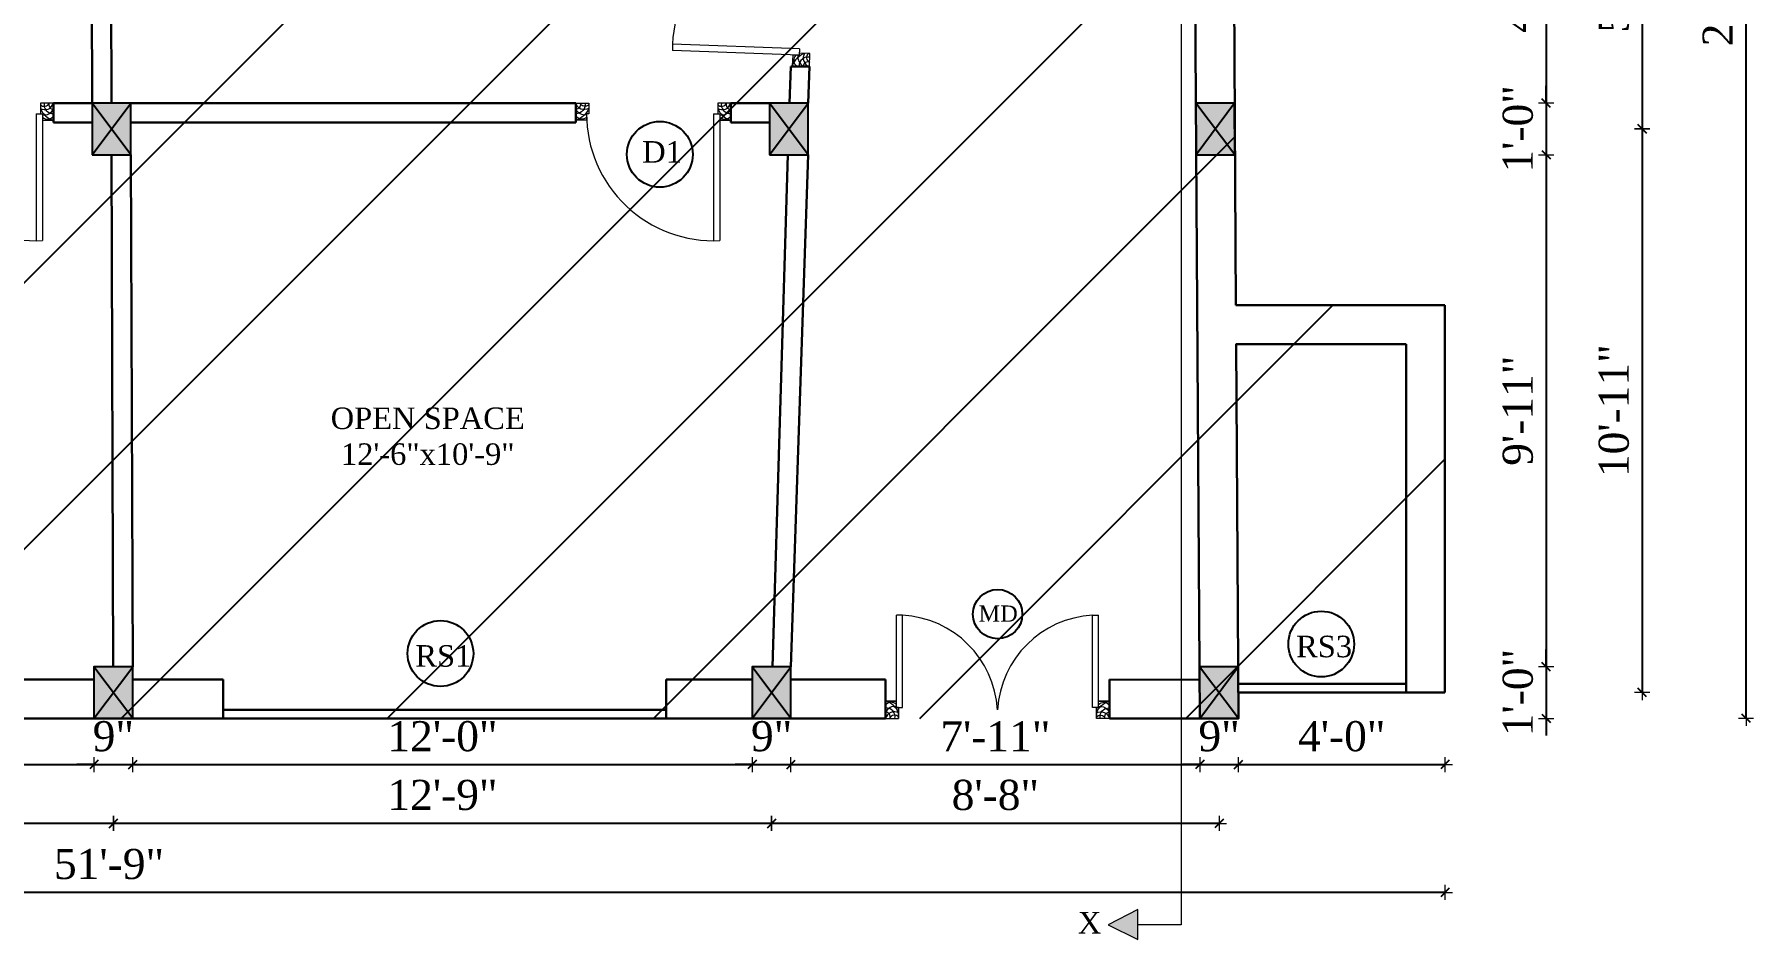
# Model space of a CAD drawing. Header units: inches. Extents: x 4069 to 291496, y -47643 to 12535.
# Drawn here: x 91397.2 to 91796.8, y -1240.2 to -1029.8 of the extents above; entities that cross this region are included whole.
import ezdxf

# ---------------------------------------------------------------- set-up
doc = ezdxf.new("R2010")
doc.units = ezdxf.units.IN
doc.header["$LTSCALE"] = 5
doc.header["$MEASUREMENT"] = 0
for name, color, linetype, lineweight in [('A-WALL', 7, 'Continuous', 9), ('Dimension', 7, 'Continuous', 18), ('DOOR', 62, 'Continuous', 0)]:
    doc.layers.add(name, color=color, linetype=linetype, lineweight=lineweight)
doc.layers.add('dim line', color=7, linetype='Continuous', lineweight=15, true_color=0xfab2b2)
doc.layers.add('TEXT', color=6, linetype='Continuous')
doc.layers.add('WALL', color=7, linetype='Continuous')
doc.styles.add('ordinary', font='times.ttf')
doc.dimstyles.new('Copy of 96', dxfattribs={"dimtxt": 7, "dimasz": 4, "dimexe": 0.5, "dimexo": 0.5, "dimgap": 3, "dimtad": 1, "dimdec": 1, "dimzin": 11, "dimdsep": 46, "dimlunit": 4, "dimtxsty": 'ordinary', "dimblk": 'OBLIQUE', "dimcen": 0.09, "dimse1": 1, "dimse2": 1, "dimclrt": 6, "dimazin": 0, "dimtfac": 1, "dimtdec": 1, "dimtix": 1, "dimtmove": 2, "dimatfit": 3, "dimldrblk": 'leader', "dimfxl": 0.5, "dimfxlon": 1, "dimtolj": 1, "dimtzin": 0, "dimarcsym": 0})

# ---------------------------------------------------------------- blocks, each defined once
blk = doc.blocks.new('C1a')
at = {"color": 1, "ltscale": 5}
for p, q in [((18657.75, 4625.76), (18648.75, 4625.76)), ((18648.75, 4625.76), (18648.82, 4613.76)), ((18657.82, 4613.76), (18657.75, 4625.76)), ((18648.82, 4613.76), (18657.82, 4613.76))]:
    blk.add_line(p, q, dxfattribs=at)
blk = doc.blocks.new('A$C27B36B59')
at = {"layer": 'DOOR'}
for p, q in [((0, 4), (0, 0)), ((2.5, 4), (0, 4)), ((2.5, 2.5), (2.5, 4)), ((0, 0), (3, 0)), ((3, 2.5), (2.5, 2.5)), ((3, 0), (3, 2.5))]:
    blk.add_line(p, q, dxfattribs=at)
for centre, radius, start, end in [((-1.4, -0.54), 4.75, 22.1411, 72.838), ((1.34, 2.09), 1.64, 45.138, 144.8948), ((2.21, 0.3), 2.49, 83.3149, 152.658), ((0.13, 0.37), 2.05, 349.4875, 93.6805), ((1.96, -0.47), 2.01, 58.7447, 166.495), ((-0.06, 0.32), 1.13, 343.542, 86.947), ((2.08, -0.4), 1.17, 38.2816, 160.1519)]:
    blk.add_arc(centre, radius, start, end, dxfattribs=at)
blk = doc.blocks.new('D2')
at = {"layer": 'DOOR'}
for p, q in [((74473.95, 24047.59), (74473.95, 24018.09)), ((74473.95, 24047.59), (74475.45, 24047.59)), ((74475.45, 24047.59), (74475.45, 24018.13))]:
    blk.add_line(p, q, dxfattribs=at)
blk.add_arc((74473.95, 24047.59), 29.5, 180, 272.9146, dxfattribs=at)
at = {"layer": 'DOOR', "xscale": -1, "rotation": 180}
blk.add_blockref('A$C27B36B59', (74441.95, 24050.09), dxfattribs=at)
at = {"layer": 'DOOR', "rotation": 180}
blk.add_blockref('A$C27B36B59', (74477.95, 24050.09), dxfattribs=at)
blk = doc.blocks.new('x-x')
at = {"ltscale": 5}
for points in [[(11364.03, -701.52), (11364.03, -694.51), (11357.15, -698.09)], [(11364.03, -1135.52), (11364.03, -1128.51), (11357.15, -1132.09)]]:
    blk.add_hatch(color=256, dxfattribs=at).paths.add_polyline_path(points)
for p, q in [((11364.03, -694.51), (11357.15, -698.09)), ((11364.03, -701.52), (11364.03, -694.51)), ((11357.15, -698.09), (11364.03, -701.52)), ((11374.13, -698.09), (11364.03, -698.09)), ((11374.13, -698.09), (11374.13, -1132.09)), ((11364.03, -1128.51), (11357.15, -1132.09)), ((11364.03, -1135.52), (11364.03, -1128.51)), ((11357.15, -1132.09), (11364.03, -1135.52)), ((11374.13, -1132.09), (11364.03, -1132.09))]:
    blk.add_line(p, q, dxfattribs=at)
at = {"layer": 'A-WALL', "color": 1, "ltscale": 5}
blk.add_line((11374.13, -1120.09), (11374.13, -1132.09), dxfattribs=at)
at = {"layer": 'TEXT', "style": 'ordinary'}
for p in [(11350.08, -700.97), (11350.08, -1134.1)]:
    blk.add_text('X', height=5, dxfattribs=at).set_placement(p)
blk = doc.blocks.new('oblique')
at = {"color": 0, "lineweight": -2}
blk.add_line((0.25, 0.25), (-0.25, -0.25), dxfattribs=at)
at = {"layer": 'dim line', "lineweight": 9}
for p, q in [((-0.4375, 0), (0.4375, 0)), ((0, 0.4375), (0, -0.4375))]:
    blk.add_line(p, q, dxfattribs=at)
blk = doc.blocks.new('*D2578')
at = {"layer": 'A-WALL', "color": 0, "lineweight": -2, "ltscale": 50, "transparency": 16777216}
blk.add_line((91672.55, -1213.2), (91568.55, -1213.2), dxfattribs=at)
at = {"layer": 'Defpoints', "color": 0, "ltscale": 50, "transparency": 16777216}
for p in [(91568.55, -1188.79), (91672.55, -1188.79), (91568.55, -1213.2)]:
    blk.add_point(p, dxfattribs=at)
at = {"layer": 'A-WALL', "color": 0, "lineweight": -2, "ltscale": 50, "transparency": 16777216, "xscale": 4, "yscale": 4, "zscale": 4, "rotation": 180.0000000000005}
blk.add_blockref('oblique', (91568.55, -1213.2), dxfattribs=at)
at = {"layer": 'A-WALL', "color": 0, "lineweight": -2, "ltscale": 50, "transparency": 16777216, "xscale": 4, "yscale": 4, "zscale": 4}
blk.add_blockref('oblique', (91672.55, -1213.2), dxfattribs=at)
at = {"layer": 'A-WALL', "color": 6, "ltscale": 50, "transparency": 16777216, "insert": (91620.55, -1206.64), "char_height": 7, "attachment_point": 5, "style": 'ordinary'}
blk.add_mtext('\\A1;8\'-8"', dxfattribs=at)
blk = doc.blocks.new('_OBLIQUE')
at = {"color": 0, "linetype": 'ByBlock'}
blk.add_line((-0.5, -0.5), (0.5, 0.5), dxfattribs=at)
blk = doc.blocks.new('leader')
at = {"layer": 'Dimension'}
for p, q in [((0, -4.328), (0, 4.328)), ((-4.424, 0), (4.424, 0))]:
    blk.add_line(p, q, dxfattribs=at)
blk = doc.blocks.new('*D2579')
at = {"layer": 'A-WALL', "color": 0, "lineweight": -2, "ltscale": 50, "transparency": 16777216}
blk.add_line((91568.55, -1213.2), (91415.55, -1213.2), dxfattribs=at)
at = {"layer": 'Defpoints', "color": 0, "ltscale": 50, "transparency": 16777216}
for p in [(91415.55, -1188.79), (91568.55, -1188.79), (91415.55, -1213.2)]:
    blk.add_point(p, dxfattribs=at)
at = {"layer": 'A-WALL', "color": 0, "lineweight": -2, "ltscale": 50, "transparency": 16777216, "xscale": 4, "yscale": 4, "zscale": 4, "rotation": 180}
blk.add_blockref('oblique', (91415.55, -1213.2), dxfattribs=at)
at = {"layer": 'A-WALL', "color": 0, "lineweight": -2, "ltscale": 50, "transparency": 16777216, "xscale": 4, "yscale": 4, "zscale": 4}
blk.add_blockref('oblique', (91568.55, -1213.2), dxfattribs=at)
at = {"layer": 'A-WALL', "color": 6, "ltscale": 50, "transparency": 16777216, "insert": (91492.05, -1206.63), "char_height": 7, "attachment_point": 5, "style": 'ordinary'}
blk.add_mtext('\\A1;12\'-9"', dxfattribs=at)
blk = doc.blocks.new('*D2580')
at = {"layer": 'A-WALL', "color": 0, "lineweight": -2, "ltscale": 50, "transparency": 16777216}
blk.add_line((91415.55, -1213.2), (91265.55, -1213.2), dxfattribs=at)
at = {"layer": 'Defpoints', "color": 0, "ltscale": 50, "transparency": 16777216}
for p in [(91265.55, -1188.79), (91415.55, -1188.79), (91265.55, -1213.2)]:
    blk.add_point(p, dxfattribs=at)
at = {"layer": 'A-WALL', "color": 0, "lineweight": -2, "ltscale": 50, "transparency": 16777216, "xscale": 4, "yscale": 4, "zscale": 4, "rotation": 180}
blk.add_blockref('oblique', (91265.55, -1213.2), dxfattribs=at)
at = {"layer": 'A-WALL', "color": 0, "lineweight": -2, "ltscale": 50, "transparency": 16777216, "xscale": 4, "yscale": 4, "zscale": 4}
blk.add_blockref('oblique', (91415.55, -1213.2), dxfattribs=at)
at = {"layer": 'A-WALL', "color": 6, "ltscale": 50, "transparency": 16777216, "insert": (91340.55, -1206.64), "char_height": 7, "attachment_point": 5, "style": 'ordinary'}
blk.add_mtext('\\A1;12\'-6"', dxfattribs=at)
blk = doc.blocks.new('*D2567')
at = {"layer": 'A-WALL', "color": 0, "lineweight": -2, "ltscale": 50, "transparency": 16777216}
blk.add_line((91725.05, -1229.25), (91104.05, -1229.25), dxfattribs=at)
at = {"layer": 'Defpoints', "color": 0, "ltscale": 50, "transparency": 16777216}
for p in [(91725.05, -1179.61), (91104.05, -1185.61), (91104.05, -1229.25)]:
    blk.add_point(p, dxfattribs=at)
at = {"layer": 'A-WALL', "color": 0, "lineweight": -2, "ltscale": 50, "transparency": 16777216, "xscale": 4, "yscale": 4, "zscale": 4, "rotation": 180}
blk.add_blockref('oblique', (91104.05, -1229.25), dxfattribs=at)
at = {"layer": 'A-WALL', "color": 0, "lineweight": -2, "ltscale": 50, "transparency": 16777216, "xscale": 4, "yscale": 4, "zscale": 4}
blk.add_blockref('oblique', (91725.05, -1229.25), dxfattribs=at)
at = {"layer": 'A-WALL', "color": 6, "ltscale": 50, "transparency": 16777216, "insert": (91414.55, -1222.68), "char_height": 7, "attachment_point": 5, "style": 'ordinary'}
blk.add_mtext('\\A1;51\'-9"', dxfattribs=at)
blk = doc.blocks.new('*D2573')
at = {"layer": 'A-WALL', "color": 0, "lineweight": -2, "ltscale": 50, "transparency": 16777216}
blk.add_line((91270.05, -1199.55), (91411.05, -1199.55), dxfattribs=at)
at = {"layer": 'Defpoints', "color": 0, "ltscale": 50, "transparency": 16777216}
for p in [(91270.05, -1188.79), (91411.05, -1188.79), (91411.05, -1199.55)]:
    blk.add_point(p, dxfattribs=at)
at = {"layer": 'A-WALL', "color": 0, "lineweight": -2, "ltscale": 50, "transparency": 16777216, "xscale": 4, "yscale": 4, "zscale": 4, "rotation": 180}
blk.add_blockref('oblique', (91270.05, -1199.55), dxfattribs=at)
at = {"layer": 'A-WALL', "color": 0, "lineweight": -2, "ltscale": 50, "transparency": 16777216, "xscale": 4, "yscale": 4, "zscale": 4}
blk.add_blockref('oblique', (91411.05, -1199.55), dxfattribs=at)
at = {"layer": 'A-WALL', "color": 6, "ltscale": 50, "transparency": 16777216, "insert": (91340.55, -1192.98), "char_height": 7, "attachment_point": 5, "style": 'ordinary'}
blk.add_mtext('\\A1;11\'-9"', dxfattribs=at)
blk = doc.blocks.new('*D2574')
at = {"layer": 'A-WALL', "color": 0, "lineweight": -2, "ltscale": 50, "transparency": 16777216}
for p, q in [((91411.05, -1199.55), (91407.05, -1199.55)), ((91411.05, -1199.55), (91420.05, -1199.55)), ((91420.05, -1199.55), (91424.05, -1199.55))]:
    blk.add_line(p, q, dxfattribs=at)
at = {"layer": 'Defpoints', "color": 0, "ltscale": 50, "transparency": 16777216}
for p in [(91411.05, -1188.79), (91420.05, -1188.79), (91420.05, -1199.55)]:
    blk.add_point(p, dxfattribs=at)
at = {"layer": 'A-WALL', "color": 0, "lineweight": -2, "ltscale": 50, "transparency": 16777216, "xscale": 4, "yscale": 4, "zscale": 4}
blk.add_blockref('oblique', (91411.05, -1199.55), dxfattribs=at)
at = {"layer": 'A-WALL', "color": 0, "lineweight": -2, "ltscale": 50, "transparency": 16777216, "xscale": 4, "yscale": 4, "zscale": 4, "rotation": 180}
blk.add_blockref('oblique', (91420.05, -1199.55), dxfattribs=at)
at = {"layer": 'A-WALL', "color": 6, "ltscale": 50, "transparency": 16777216, "insert": (91415.55, -1192.98), "char_height": 7, "attachment_point": 5, "style": 'ordinary'}
blk.add_mtext('\\A1;9"', dxfattribs=at)
blk = doc.blocks.new('*D2575')
at = {"layer": 'A-WALL', "color": 0, "lineweight": -2, "ltscale": 50, "transparency": 16777216}
blk.add_line((91420.05, -1199.55), (91564.05, -1199.55), dxfattribs=at)
at = {"layer": 'Defpoints', "color": 0, "ltscale": 50, "transparency": 16777216}
for p in [(91420.05, -1188.79), (91564.05, -1188.79), (91564.05, -1199.55)]:
    blk.add_point(p, dxfattribs=at)
at = {"layer": 'A-WALL', "color": 0, "lineweight": -2, "ltscale": 50, "transparency": 16777216, "xscale": 4, "yscale": 4, "zscale": 4, "rotation": 180}
blk.add_blockref('oblique', (91420.05, -1199.55), dxfattribs=at)
at = {"layer": 'A-WALL', "color": 0, "lineweight": -2, "ltscale": 50, "transparency": 16777216, "xscale": 4, "yscale": 4, "zscale": 4}
blk.add_blockref('oblique', (91564.05, -1199.55), dxfattribs=at)
at = {"layer": 'A-WALL', "color": 6, "ltscale": 50, "transparency": 16777216, "insert": (91492.05, -1192.99), "char_height": 7, "attachment_point": 5, "style": 'ordinary'}
blk.add_mtext('\\A1;12\'-0"', dxfattribs=at)
blk = doc.blocks.new('*D2576')
at = {"layer": 'A-WALL', "color": 0, "lineweight": -2, "ltscale": 50, "transparency": 16777216}
for p, q in [((91564.05, -1199.55), (91560.05, -1199.55)), ((91564.05, -1199.55), (91573.05, -1199.55)), ((91573.05, -1199.55), (91577.05, -1199.55))]:
    blk.add_line(p, q, dxfattribs=at)
at = {"layer": 'Defpoints', "color": 0, "ltscale": 50, "transparency": 16777216}
for p in [(91564.05, -1188.79), (91573.05, -1188.79), (91573.05, -1199.55)]:
    blk.add_point(p, dxfattribs=at)
at = {"layer": 'A-WALL', "color": 0, "lineweight": -2, "ltscale": 50, "transparency": 16777216, "xscale": 4, "yscale": 4, "zscale": 4}
blk.add_blockref('oblique', (91564.05, -1199.55), dxfattribs=at)
at = {"layer": 'A-WALL', "color": 0, "lineweight": -2, "ltscale": 50, "transparency": 16777216, "xscale": 4, "yscale": 4, "zscale": 4, "rotation": 180}
blk.add_blockref('oblique', (91573.05, -1199.55), dxfattribs=at)
at = {"layer": 'A-WALL', "color": 6, "ltscale": 50, "transparency": 16777216, "insert": (91568.55, -1192.98), "char_height": 7, "attachment_point": 5, "style": 'ordinary'}
blk.add_mtext('\\A1;9"', dxfattribs=at)
blk = doc.blocks.new('*D2577')
at = {"layer": 'A-WALL', "color": 0, "lineweight": -2, "ltscale": 50, "transparency": 16777216}
blk.add_line((91573.05, -1199.55), (91668.05, -1199.55), dxfattribs=at)
at = {"layer": 'Defpoints', "color": 0, "ltscale": 50, "transparency": 16777216}
for p in [(91573.05, -1188.79), (91668.05, -1188.79), (91668.05, -1199.55)]:
    blk.add_point(p, dxfattribs=at)
at = {"layer": 'A-WALL', "color": 0, "lineweight": -2, "ltscale": 50, "transparency": 16777216, "xscale": 4, "yscale": 4, "zscale": 4, "rotation": 180}
blk.add_blockref('oblique', (91573.05, -1199.55), dxfattribs=at)
at = {"layer": 'A-WALL', "color": 0, "lineweight": -2, "ltscale": 50, "transparency": 16777216, "xscale": 4, "yscale": 4, "zscale": 4}
blk.add_blockref('oblique', (91668.05, -1199.55), dxfattribs=at)
at = {"layer": 'A-WALL', "color": 6, "ltscale": 50, "transparency": 16777216, "insert": (91620.55, -1192.98), "char_height": 7, "attachment_point": 5, "style": 'ordinary'}
blk.add_mtext('\\A1;7\'-11"', dxfattribs=at)
blk = doc.blocks.new('*D2599')
at = {"layer": 'A-WALL', "color": 0, "lineweight": -2, "ltscale": 50, "transparency": 16777216}
for p, q in [((91668.05, -1199.55), (91664.05, -1199.55)), ((91668.05, -1199.55), (91677.05, -1199.55)), ((91677.05, -1199.55), (91681.05, -1199.55))]:
    blk.add_line(p, q, dxfattribs=at)
at = {"layer": 'Defpoints', "color": 0, "ltscale": 50, "transparency": 16777216}
for p in [(91668.05, -1188.79), (91677.05, -1188.79), (91677.05, -1199.55)]:
    blk.add_point(p, dxfattribs=at)
at = {"layer": 'A-WALL', "color": 0, "lineweight": -2, "ltscale": 50, "transparency": 16777216, "xscale": 4, "yscale": 4, "zscale": 4}
blk.add_blockref('oblique', (91668.05, -1199.55), dxfattribs=at)
at = {"layer": 'A-WALL', "color": 0, "lineweight": -2, "ltscale": 50, "transparency": 16777216, "xscale": 4, "yscale": 4, "zscale": 4, "rotation": 180}
blk.add_blockref('oblique', (91677.05, -1199.55), dxfattribs=at)
at = {"layer": 'A-WALL', "color": 6, "ltscale": 50, "transparency": 16777216, "insert": (91672.55, -1192.98), "char_height": 7, "attachment_point": 5, "style": 'ordinary'}
blk.add_mtext('\\A1;9"', dxfattribs=at)
blk = doc.blocks.new('*D2600')
at = {"layer": 'A-WALL', "color": 0, "lineweight": -2, "ltscale": 50, "transparency": 16777216}
blk.add_line((91677.05, -1199.55), (91725.05, -1199.55), dxfattribs=at)
at = {"layer": 'Defpoints', "color": 0, "ltscale": 50, "transparency": 16777216}
for p in [(91725.05, -1182.79), (91677.05, -1188.79), (91725.05, -1199.55)]:
    blk.add_point(p, dxfattribs=at)
at = {"layer": 'A-WALL', "color": 0, "lineweight": -2, "ltscale": 50, "transparency": 16777216, "xscale": 4, "yscale": 4, "zscale": 4, "rotation": 180}
blk.add_blockref('oblique', (91677.05, -1199.55), dxfattribs=at)
at = {"layer": 'A-WALL', "color": 0, "lineweight": -2, "ltscale": 50, "transparency": 16777216, "xscale": 4, "yscale": 4, "zscale": 4}
blk.add_blockref('oblique', (91725.05, -1199.55), dxfattribs=at)
at = {"layer": 'A-WALL', "color": 6, "ltscale": 50, "transparency": 16777216, "insert": (91701.05, -1192.99), "char_height": 7, "attachment_point": 5, "style": 'ordinary'}
blk.add_mtext('\\A1;4\'-0"', dxfattribs=at)
blk = doc.blocks.new('*D2604')
at = {"layer": 'A-WALL', "color": 0, "lineweight": -2, "ltscale": 50, "transparency": 16777216}
blk.add_line((91748.57, -992.79), (91748.57, -1045.79), dxfattribs=at)
at = {"layer": 'Defpoints', "color": 0, "ltscale": 50, "transparency": 16777216}
for p in [(91675.84, -992.79), (91676.17, -1045.79), (91748.57, -1045.79)]:
    blk.add_point(p, dxfattribs=at)
at = {"layer": 'A-WALL', "color": 0, "lineweight": -2, "ltscale": 50, "transparency": 16777216, "xscale": 4, "yscale": 4, "zscale": 4}
for p, rotation in [((91748.57, -992.79), 90), ((91748.57, -1045.79), 270)]:
    blk.add_blockref('oblique', p, dxfattribs=dict(at, rotation=rotation))
at = {"layer": 'A-WALL', "color": 6, "ltscale": 50, "transparency": 16777216, "insert": (91742.01, -1019.29), "char_height": 7, "attachment_point": 5, "rotation": 90, "style": 'ordinary'}
blk.add_mtext('\\A1;4\'-5"', dxfattribs=at)
blk = doc.blocks.new('*D2605')
at = {"layer": 'A-WALL', "color": 0, "lineweight": -2, "ltscale": 50, "transparency": 16777216}
for p, q in [((91748.57, -1045.79), (91748.57, -1041.79)), ((91748.57, -1045.79), (91748.57, -1057.79)), ((91748.57, -1057.79), (91748.57, -1061.79))]:
    blk.add_line(p, q, dxfattribs=at)
at = {"layer": 'Defpoints', "color": 0, "ltscale": 50, "transparency": 16777216}
for p in [(91676.17, -1045.79), (91676.24, -1057.79), (91748.57, -1057.79)]:
    blk.add_point(p, dxfattribs=at)
at = {"layer": 'A-WALL', "color": 0, "lineweight": -2, "ltscale": 50, "transparency": 16777216, "xscale": 4, "yscale": 4, "zscale": 4}
for p, rotation in [((91748.57, -1045.79), 270), ((91748.57, -1057.79), 90)]:
    blk.add_blockref('oblique', p, dxfattribs=dict(at, rotation=rotation))
at = {"layer": 'A-WALL', "color": 6, "ltscale": 50, "transparency": 16777216, "insert": (91742.01, -1051.79), "char_height": 7, "attachment_point": 5, "rotation": 90, "style": 'ordinary'}
blk.add_mtext('\\A1;1\'-0"', dxfattribs=at)
blk = doc.blocks.new('*D2606')
at = {"layer": 'A-WALL', "color": 0, "lineweight": -2, "ltscale": 50, "transparency": 16777216}
blk.add_line((91748.57, -1057.79), (91748.57, -1176.79), dxfattribs=at)
at = {"layer": 'Defpoints', "color": 0, "ltscale": 50, "transparency": 16777216}
for p in [(91676.24, -1057.79), (91676.97, -1176.79), (91748.57, -1176.79)]:
    blk.add_point(p, dxfattribs=at)
at = {"layer": 'A-WALL', "color": 0, "lineweight": -2, "ltscale": 50, "transparency": 16777216, "xscale": 4, "yscale": 4, "zscale": 4}
for p, rotation in [((91748.57, -1057.79), 90), ((91748.57, -1176.79), 270)]:
    blk.add_blockref('oblique', p, dxfattribs=dict(at, rotation=rotation))
at = {"layer": 'A-WALL', "color": 6, "ltscale": 50, "transparency": 16777216, "insert": (91742, -1117.29), "char_height": 7, "attachment_point": 5, "rotation": 90, "style": 'ordinary'}
blk.add_mtext('\\A1;9\'-11"', dxfattribs=at)
blk = doc.blocks.new('*D2607')
at = {"layer": 'A-WALL', "color": 0, "lineweight": -2, "ltscale": 50, "transparency": 16777216}
for p, q in [((91748.57, -1176.79), (91748.57, -1172.79)), ((91748.57, -1176.79), (91748.57, -1188.79)), ((91748.57, -1188.79), (91748.57, -1192.79))]:
    blk.add_line(p, q, dxfattribs=at)
at = {"layer": 'Defpoints', "color": 0, "ltscale": 50, "transparency": 16777216}
for p in [(91676.97, -1176.79), (91677.05, -1188.79), (91748.57, -1188.79)]:
    blk.add_point(p, dxfattribs=at)
at = {"layer": 'A-WALL', "color": 0, "lineweight": -2, "ltscale": 50, "transparency": 16777216, "xscale": 4, "yscale": 4, "zscale": 4}
for p, rotation in [((91748.57, -1176.79), 270), ((91748.57, -1188.79), 90)]:
    blk.add_blockref('oblique', p, dxfattribs=dict(at, rotation=rotation))
at = {"layer": 'A-WALL', "color": 6, "ltscale": 50, "transparency": 16777216, "insert": (91742.01, -1182.79), "char_height": 7, "attachment_point": 5, "rotation": 90, "style": 'ordinary'}
blk.add_mtext('\\A1;1\'-0"', dxfattribs=at)
blk = doc.blocks.new('*D2609')
at = {"layer": 'A-WALL', "color": 0, "lineweight": -2, "ltscale": 50, "transparency": 16777216}
blk.add_line((91770.88, -986.79), (91770.88, -1051.79), dxfattribs=at)
at = {"layer": 'Defpoints', "color": 0, "ltscale": 50, "transparency": 16777216}
for p in [(91675.8, -986.79), (91676.2, -1051.79), (91770.88, -1051.79)]:
    blk.add_point(p, dxfattribs=at)
at = {"layer": 'A-WALL', "color": 0, "lineweight": -2, "ltscale": 50, "transparency": 16777216, "xscale": 4, "yscale": 4, "zscale": 4}
for p, rotation in [((91770.88, -986.79), 90), ((91770.88, -1051.79), 270)]:
    blk.add_blockref('oblique', p, dxfattribs=dict(at, rotation=rotation))
at = {"layer": 'A-WALL', "color": 6, "ltscale": 50, "transparency": 16777216, "insert": (91764.32, -1019.29), "char_height": 7, "attachment_point": 5, "rotation": 90, "style": 'ordinary'}
blk.add_mtext('\\A1;5\'-5"', dxfattribs=at)
blk = doc.blocks.new('*D2610')
at = {"layer": 'A-WALL', "color": 0, "lineweight": -2, "ltscale": 50, "transparency": 16777216}
blk.add_line((91770.88, -1051.79), (91770.88, -1182.79), dxfattribs=at)
at = {"layer": 'Defpoints', "color": 0, "ltscale": 50, "transparency": 16777216}
for p in [(91676.2, -1051.79), (91677.01, -1182.79), (91770.88, -1182.79)]:
    blk.add_point(p, dxfattribs=at)
at = {"layer": 'A-WALL', "color": 0, "lineweight": -2, "ltscale": 50, "transparency": 16777216, "xscale": 4, "yscale": 4, "zscale": 4}
for p, rotation in [((91770.88, -1051.79), 90), ((91770.88, -1182.79), 270)]:
    blk.add_blockref('oblique', p, dxfattribs=dict(at, rotation=rotation))
at = {"layer": 'A-WALL', "color": 6, "ltscale": 50, "transparency": 16777216, "insert": (91764.32, -1117.29), "char_height": 7, "attachment_point": 5, "rotation": 90, "style": 'ordinary'}
blk.add_mtext('\\A1;10\'-11"', dxfattribs=at)
blk = doc.blocks.new('*D2611')
at = {"layer": 'A-WALL', "color": 0, "lineweight": -2, "ltscale": 50, "transparency": 16777216}
blk.add_line((91795.03, -1188.79), (91795.03, -850.79), dxfattribs=at)
at = {"layer": 'Defpoints', "color": 0, "ltscale": 50, "transparency": 16777216}
for p in [(91674.97, -850.79), (91795.03, -850.79), (91677.05, -1188.79)]:
    blk.add_point(p, dxfattribs=at)
at = {"layer": 'A-WALL', "color": 0, "lineweight": -2, "ltscale": 50, "transparency": 16777216, "xscale": 4, "yscale": 4, "zscale": 4}
for p, rotation in [((91795.03, -850.79), 90), ((91795.03, -1188.79), 270)]:
    blk.add_blockref('oblique', p, dxfattribs=dict(at, rotation=rotation))
at = {"layer": 'A-WALL', "color": 6, "ltscale": 50, "transparency": 16777216, "insert": (91788.47, -1019.79), "char_height": 7, "attachment_point": 5, "rotation": 90, "style": 'ordinary'}
blk.add_mtext('\\A1;28\'-2"', dxfattribs=at)

msp = doc.modelspace()

# ---------------------------------------------------------------- hatches: boundary and pattern name
at = {"layer": 'WALL', "linetype": 'ByBlock', "ltscale": 5, "true_color": 0xf8991e}
h = msp.add_hatch(dxfattribs=at)
h.set_pattern_fill('ANSI31', color=30, scale=350)
h.set_pattern_definition([(45, (84659.745, 1396.263), (-30.93592, 30.93592), [])])
h.paths.add_polyline_path([(91104.04733, -1188.78894), (91295.96844, -850.78894), (91674.96844, -850.78894), (91676.45688, -1092.78894), (91725.04733, -1092.78894), (91725.04733, -1182.78894), (91677.04733, -1182.78894), (91677.04733, -1188.78894)])
h = msp.add_hatch(color=30, dxfattribs=at)
h.dxf.hatch_style = 1
h.paths.add_polyline_path([(91415.1137, -1051.78894), (91410.6137, -1057.78894), (91419.6137, -1057.78894)])
h.paths.add_polyline_path([(91419.6137, -1057.78894), (91419.6137, -1045.78894), (91415.1137, -1051.78894)])
h.paths.add_polyline_path([(91415.1137, -1051.78894), (91419.6137, -1045.78894), (91410.6137, -1045.78894)])
h.paths.add_polyline_path([(91410.6137, -1045.78894), (91410.6137, -1057.78894), (91415.1137, -1051.78894)])
h = msp.add_hatch(color=30, dxfattribs=at)
h.dxf.hatch_style = 1
h.paths.add_polyline_path([(91572.53395, -1051.78894), (91568.03395, -1057.78894), (91577.03395, -1057.78894)])
h.paths.add_polyline_path([(91577.03395, -1057.78894), (91577.03395, -1045.78894), (91572.53395, -1051.78894)])
h.paths.add_polyline_path([(91572.53395, -1051.78894), (91577.03395, -1045.78894), (91568.03395, -1045.78894)])
h.paths.add_polyline_path([(91568.03395, -1045.78894), (91568.03395, -1057.78894), (91572.53395, -1051.78894)])
h = msp.add_hatch(color=30, dxfattribs=at)
h.dxf.hatch_style = 1
h.paths.add_polyline_path([(91676.24161, -1057.78894), (91671.70462, -1051.78894), (91667.24144, -1057.78894)])
h.paths.add_polyline_path([(91676.24161, -1057.78894), (91676.1678, -1045.78894), (91671.70462, -1051.78894)])
h.paths.add_polyline_path([(91676.1678, -1045.78894), (91667.16763, -1045.78894), (91671.70462, -1051.78894)])
h.paths.add_polyline_path([(91671.70462, -1051.78894), (91667.16763, -1045.78894), (91667.24144, -1057.78894)])
h = msp.add_hatch(color=30, dxfattribs=at)
h.dxf.hatch_style = 1
h.paths.add_polyline_path([(91415.54724, -1182.78894), (91411.04724, -1188.78894), (91420.04724, -1188.78894)])
h.paths.add_polyline_path([(91420.04724, -1188.78894), (91420.04724, -1176.78894), (91415.54724, -1182.78894)])
h.paths.add_polyline_path([(91415.54724, -1182.78894), (91420.04724, -1176.78894), (91411.04724, -1176.78894)])
h.paths.add_polyline_path([(91411.04724, -1176.78894), (91411.04724, -1188.78894), (91415.54724, -1182.78894)])
h = msp.add_hatch(color=30, dxfattribs=at)
h.dxf.hatch_style = 1
h.paths.add_polyline_path([(91568.54724, -1182.78894), (91564.04724, -1188.78894), (91573.04724, -1188.78894)])
h.paths.add_polyline_path([(91573.04724, -1188.78894), (91573.04724, -1176.78894), (91568.54724, -1182.78894)])
h.paths.add_polyline_path([(91568.54724, -1182.78894), (91573.04724, -1176.78894), (91564.04724, -1176.78894)])
h.paths.add_polyline_path([(91564.04724, -1176.78894), (91564.04724, -1188.78894), (91568.54724, -1182.78894)])
h = msp.add_hatch(color=30, dxfattribs=at)
h.dxf.hatch_style = 1
h.paths.add_polyline_path([(91677.04733, -1188.78894), (91672.51034, -1182.78894), (91668.04716, -1188.78894)])
h.paths.add_polyline_path([(91677.04733, -1188.78894), (91676.97352, -1176.78894), (91672.51034, -1182.78894)])
h.paths.add_polyline_path([(91676.97352, -1176.78894), (91667.97335, -1176.78894), (91672.51034, -1182.78894)])
h.paths.add_polyline_path([(91672.51034, -1182.78894), (91667.97335, -1176.78894), (91668.04716, -1188.78894)])

# ---------------------------------------------------------------- linework, layer by layer
at = {"color": 1, "ltscale": 5}
for p, q in [((91410.6137, -1057.78894), (91419.6137, -1045.78894)), ((91419.6137, -1057.78894), (91410.6137, -1045.78894)), ((91568.03395, -1057.78894), (91577.03395, -1045.78894)), ((91577.03395, -1057.78894), (91568.03395, -1045.78894)), ((91676.24161, -1057.78894), (91667.16763, -1045.78894)), ((91676.1678, -1045.78894), (91667.24144, -1057.78894)), ((91411.04724, -1188.78894), (91420.04724, -1176.78894)), ((91420.04724, -1188.78894), (91411.04724, -1176.78894)), ((91564.04724, -1188.78894), (91573.04724, -1176.78894)), ((91573.04724, -1188.78894), (91564.04724, -1176.78894)), ((91677.04733, -1188.78894), (91667.97335, -1176.78894)), ((91668.04716, -1188.78894), (91676.97352, -1176.78894))]:
    msp.add_line(p, q, dxfattribs=at)
at = {"layer": 'A-WALL', "lineweight": 30}
for p, q in [((91668.04716, -1188.78894), (91665.96827, -850.78894)), ((91676.45688, -1092.78894), (91674.96844, -850.78894)), ((91410.6137, -1045.78894), (91410.39859, -992.78894)), ((91415.11367, -1045.77067), (91414.89855, -992.77067)), ((91572.97523, -1037.28894), (91572.71655, -1045.78894)), ((91572.97523, -1037.28894), (91577.3512, -1037.28894)), ((91577.3512, -1037.28894), (91577.03395, -1045.78894)), ((91401.6137, -1045.78894), (91401.6137, -1050.28894)), ((91410.6137, -1045.78894), (91401.6137, -1045.78894)), ((91419.59387, -1045.78894), (91523.03395, -1045.78894)), ((91523.03395, -1045.78894), (91523.03395, -1050.28894)), ((91559.03395, -1045.78894), (91568.03395, -1045.78894)), ((91559.03395, -1045.78894), (91559.03395, -1050.28894)), ((91410.6137, -1050.28894), (91401.6137, -1050.28894)), ((91419.59387, -1050.28894), (91523.03395, -1050.28894)), ((91559.03395, -1050.28894), (91568.03395, -1050.28894)), ((91415.52739, -1176.78894), (91415.13356, -1057.78894)), ((91420.04722, -1176.78894), (91419.6137, -1057.78894)), ((91572.35135, -1057.78894), (91568.72984, -1176.78894)), ((91577.03395, -1057.78894), (91573.04724, -1176.78894)), ((91725.04733, -1092.78894), (91676.45688, -1092.78894)), ((91725.04733, -1182.78894), (91725.04733, -1092.78894)), ((91716.04733, -1101.78894), (91676.45688, -1101.78894)), ((91677.04733, -1188.78894), (91676.51223, -1101.78894)), ((91716.04733, -1182.78894), (91716.04733, -1101.78894)), ((91390.04733, -1179.78894), (91411.04724, -1179.78894)), ((91420.04724, -1179.78894), (91441.04733, -1179.78894)), ((91441.04733, -1188.78894), (91441.04733, -1179.78894)), ((91544.04733, -1179.78894), (91564.04724, -1179.78894)), ((91544.04733, -1188.78894), (91544.04733, -1179.78894)), ((91573.04724, -1179.78894), (91595.04733, -1179.78894)), ((91595.04733, -1188.78894), (91595.04733, -1179.78894)), ((91647.04733, -1179.78894), (91667.99215, -1179.84463)), ((91647.04733, -1188.78894), (91647.04733, -1179.78894)), ((91677.04733, -1180.78894), (91716.04733, -1180.78894)), ((91677.04733, -1182.78894), (91725.04733, -1182.78894)), ((91390.04733, -1188.78894), (91441.04733, -1188.78894)), ((91441.04733, -1186.78894), (91544.04733, -1186.78894)), ((91441.04733, -1188.78894), (91544.04733, -1188.78894)), ((91544.04733, -1188.78894), (91595.04733, -1188.78894)), ((91647.04733, -1188.78894), (91677.04733, -1188.78894))]:
    msp.add_line(p, q, dxfattribs=at)
at = {"layer": 'DOOR', "ltscale": 0.5}
for p, q in [((91598.94733, -1164.83737), (91597.54733, -1164.83737)), ((91597.54733, -1186.28894), (91597.54733, -1164.83737)), ((91598.94733, -1186.28894), (91598.94733, -1164.83737)), ((91643.14733, -1186.28894), (91643.14733, -1164.83737)), ((91643.14733, -1164.83737), (91644.54733, -1164.83737)), ((91644.54733, -1186.28894), (91644.54733, -1164.83737)), ((91595.04733, -1184.78894), (91597.44733, -1184.78894)), ((91597.54733, -1186.28894), (91598.94733, -1186.28894)), ((91598.04733, -1186.38894), (91598.04733, -1188.78894)), ((91644.54733, -1186.28894), (91643.14733, -1186.28894)), ((91644.04733, -1186.38894), (91644.04733, -1188.78894)), ((91647.04733, -1184.78894), (91644.64733, -1184.78894)), ((91595.04733, -1188.78894), (91598.04733, -1188.78894))]:
    msp.add_line(p, q, dxfattribs=at)
for centre, start, end in [((91597.71013, -1188.18344), 3.4196087, 86.9665117), ((91644.38453, -1188.18344), 93.0334883, 176.5803913)]:
    msp.add_arc(centre, 23.37883, start, end, dxfattribs=at)
at = {"layer": 'TEXT'}
for centre, radius in [((91542.56034, -1057.70855), 7.64038), ((91621.08079, -1164.57597), 5.73028), ((91491.57779, -1173.71406), 7.64038), ((91696.293, -1171.52256), 7.64038)]:
    msp.add_circle(centre, radius, dxfattribs=at)
at = {"layer": 'WALL', "color": 2, "linetype": 'ByBlock', "ltscale": 5}
for points in [[(91410.6137, -1057.78894), (91419.6137, -1057.78894), (91419.6137, -1045.78894), (91410.6137, -1045.78894)], [(91568.03395, -1057.78894), (91577.03395, -1057.78894), (91577.03395, -1045.78894), (91568.03395, -1045.78894)], [(91667.16763, -1045.78894), (91667.24144, -1057.78894), (91676.24161, -1057.78894), (91676.1678, -1045.78894)], [(91411.04724, -1188.78894), (91420.04724, -1188.78894), (91420.04724, -1176.78894), (91411.04724, -1176.78894)], [(91564.04724, -1188.78894), (91573.04724, -1188.78894), (91573.04724, -1176.78894), (91564.04724, -1176.78894)], [(91667.97335, -1176.78894), (91668.04716, -1188.78894), (91677.04733, -1188.78894), (91676.97352, -1176.78894)]]:
    msp.add_lwpolyline(points, close=True, dxfattribs=at)

# ---------------------------------------------------------------- block references
at = {"layer": 'A-WALL', "color": 1}
msp.add_blockref('x-x', (80289.63071, -104.69798), dxfattribs=at)
at = {"layer": 'DOOR'}
msp.add_blockref('A$C27B36B59', (91595.04733, -1188.78894), dxfattribs=at)
at = {"layer": 'DOOR', "xscale": -1}
msp.add_blockref('A$C27B36B59', (91647.04733, -1188.78894), dxfattribs=at)
at = {"layer": 'WALL', "color": 2, "linetype": 'ByBlock', "rotation": 267.8625062016944}
msp.add_blockref('D2', (70321.84999, 74285.85234), dxfattribs=at)
at = {"layer": 'WALL', "color": 2, "linetype": 'ByBlock'}
for p in [(16923.66248, -25095.87685), (17081.08272, -25095.87685)]:
    msp.add_blockref('D2', p, dxfattribs=at)
at = {"layer": 'WALL', "color": 2, "linetype": 'ByBlock', "ltscale": 5}
for p in [(73018.42239, -5671.54811), (73019.22811, -5802.54811)]:
    msp.add_blockref('C1a', p, dxfattribs=at)

# ---------------------------------------------------------------- texts
at = {"layer": 'TEXT', "style": 'ordinary'}
for s, height, rotation, p in [('D1', 5, 0.0003881, (91538.46237, -1059.63368)), ('MD', 3.75, 359.9996119, (91616.63195, -1166.31058)), ('RS3', 5, 0.0003881, (91690.44942, -1174.58668)), ('RS1', 5, 0.0003881, (91485.73421, -1176.77818))]:
    msp.add_text(s, height=height, rotation=rotation, dxfattribs=at).set_placement(p)
at = {"layer": 'TEXT', "insert": (91488.62116, -1129.95711), "char_height": 5, "attachment_point": 8, "rotation": 359.9996119, "style": 'ordinary'}
msp.add_mtext_dynamic_manual_height_columns('OPEN SPACE\\P12\'-6"x10\'-9"', width=101.5687276, gutter_width=1720.71691, heights=[0], dxfattribs=at)

# ---------------------------------------------------------------- dimensions: what is measured, and where the dimension line sits
at = {"layer": 'A-WALL', "ltscale": 50}
for base, p1, p2, picture, middle in [((91795.03244, -850.78894), (91677.04733, -1188.78894), (91674.96844, -850.78894), '*D2611', (91788.47188, -1019.78894)), ((91770.87709, -1051.78894), (91675.80492, -986.78894), (91676.2047, -1051.78894), '*D2609', (91764.31653, -1019.28894)), ((91748.57229, -1045.78894), (91675.84182, -992.78894), (91676.1678, -1045.78894), '*D2604', (91742.01173, -1019.28894)), ((91748.57229, -1057.78894), (91676.1678, -1045.78894), (91676.24161, -1057.78894), '*D2605', (91742.01173, -1051.78894)), ((91770.87709, -1182.78894), (91676.2047, -1051.78894), (91677.01043, -1182.78894), '*D2610', (91764.31653, -1117.28894)), ((91748.57229, -1176.78894), (91676.24161, -1057.78894), (91676.97352, -1176.78894), '*D2606', (91742.00163, -1117.28894)), ((91748.57229, -1188.78894), (91676.97352, -1176.78894), (91677.04733, -1188.78894), '*D2607', (91742.01173, -1182.78894))]:
    dim = msp.add_linear_dim(base=base, p1=p1, p2=p2, angle=90, dimstyle='Copy of 96', override={"dimdec": 0, "dimblk": 'oblique', "dimtdec": 0, "dimarcsym": 1}, dxfattribs=at)
    dim.commit()
    dim.dimension.update_dxf_attribs({"geometry": picture, "text_midpoint": middle})
for base, p1, p2, picture, middle in [((91104.04733, -1229.25222), (91725.04733, -1179.60942), (91104.04733, -1185.60942), '*D2567', (91414.54733, -1222.68156)), ((91725.04733, -1199.54792), (91677.04733, -1188.78894), (91725.04733, -1182.78894), '*D2600', (91701.04733, -1192.98736)), ((91265.54724, -1213.20227), (91415.54724, -1188.78894), (91265.54724, -1188.78894), '*D2580', (91340.54724, -1206.64171)), ((91411.04724, -1199.54792), (91270.04724, -1188.78894), (91411.04724, -1188.78894), '*D2573', (91340.54724, -1192.97727)), ((91420.04724, -1199.54792), (91411.04724, -1188.78894), (91420.04724, -1188.78894), '*D2574', (91415.54724, -1192.97727)), ((91415.54724, -1213.20227), (91568.54724, -1188.78894), (91415.54724, -1188.78894), '*D2579', (91492.04724, -1206.63161)), ((91564.04724, -1199.54792), (91420.04724, -1188.78894), (91564.04724, -1188.78894), '*D2575', (91492.04724, -1192.98736)), ((91573.04724, -1199.54792), (91564.04724, -1188.78894), (91573.04724, -1188.78894), '*D2576', (91568.54724, -1192.97727)), ((91668.04716, -1199.54792), (91573.04724, -1188.78894), (91668.04716, -1188.78894), '*D2577', (91620.5472, -1192.97727)), ((91677.04733, -1199.54792), (91668.04716, -1188.78894), (91677.04733, -1188.78894), '*D2599', (91672.54724, -1192.97727))]:
    dim = msp.add_linear_dim(base=base, p1=p1, p2=p2, dimstyle='Copy of 96', override={"dimdec": 0, "dimblk": 'oblique', "dimtdec": 0, "dimarcsym": 1}, dxfattribs=at)
    dim.commit()
    dim.dimension.update_dxf_attribs({"geometry": picture, "text_midpoint": middle})
dim = msp.add_aligned_dim(p1=(91672.54724, -1188.78894), p2=(91568.54724, -1188.78894), distance=24.41333, dimstyle='Copy of 96', override={"dimdec": 0, "dimblk": 'oblique', "dimtdec": 0, "dimarcsym": 1}, dxfattribs=at)
dim.commit()
dim.dimension.update_dxf_attribs({"geometry": '*D2578', "text_midpoint": (91620.54724, -1206.64171)})

doc.saveas('drawing.dxf')
